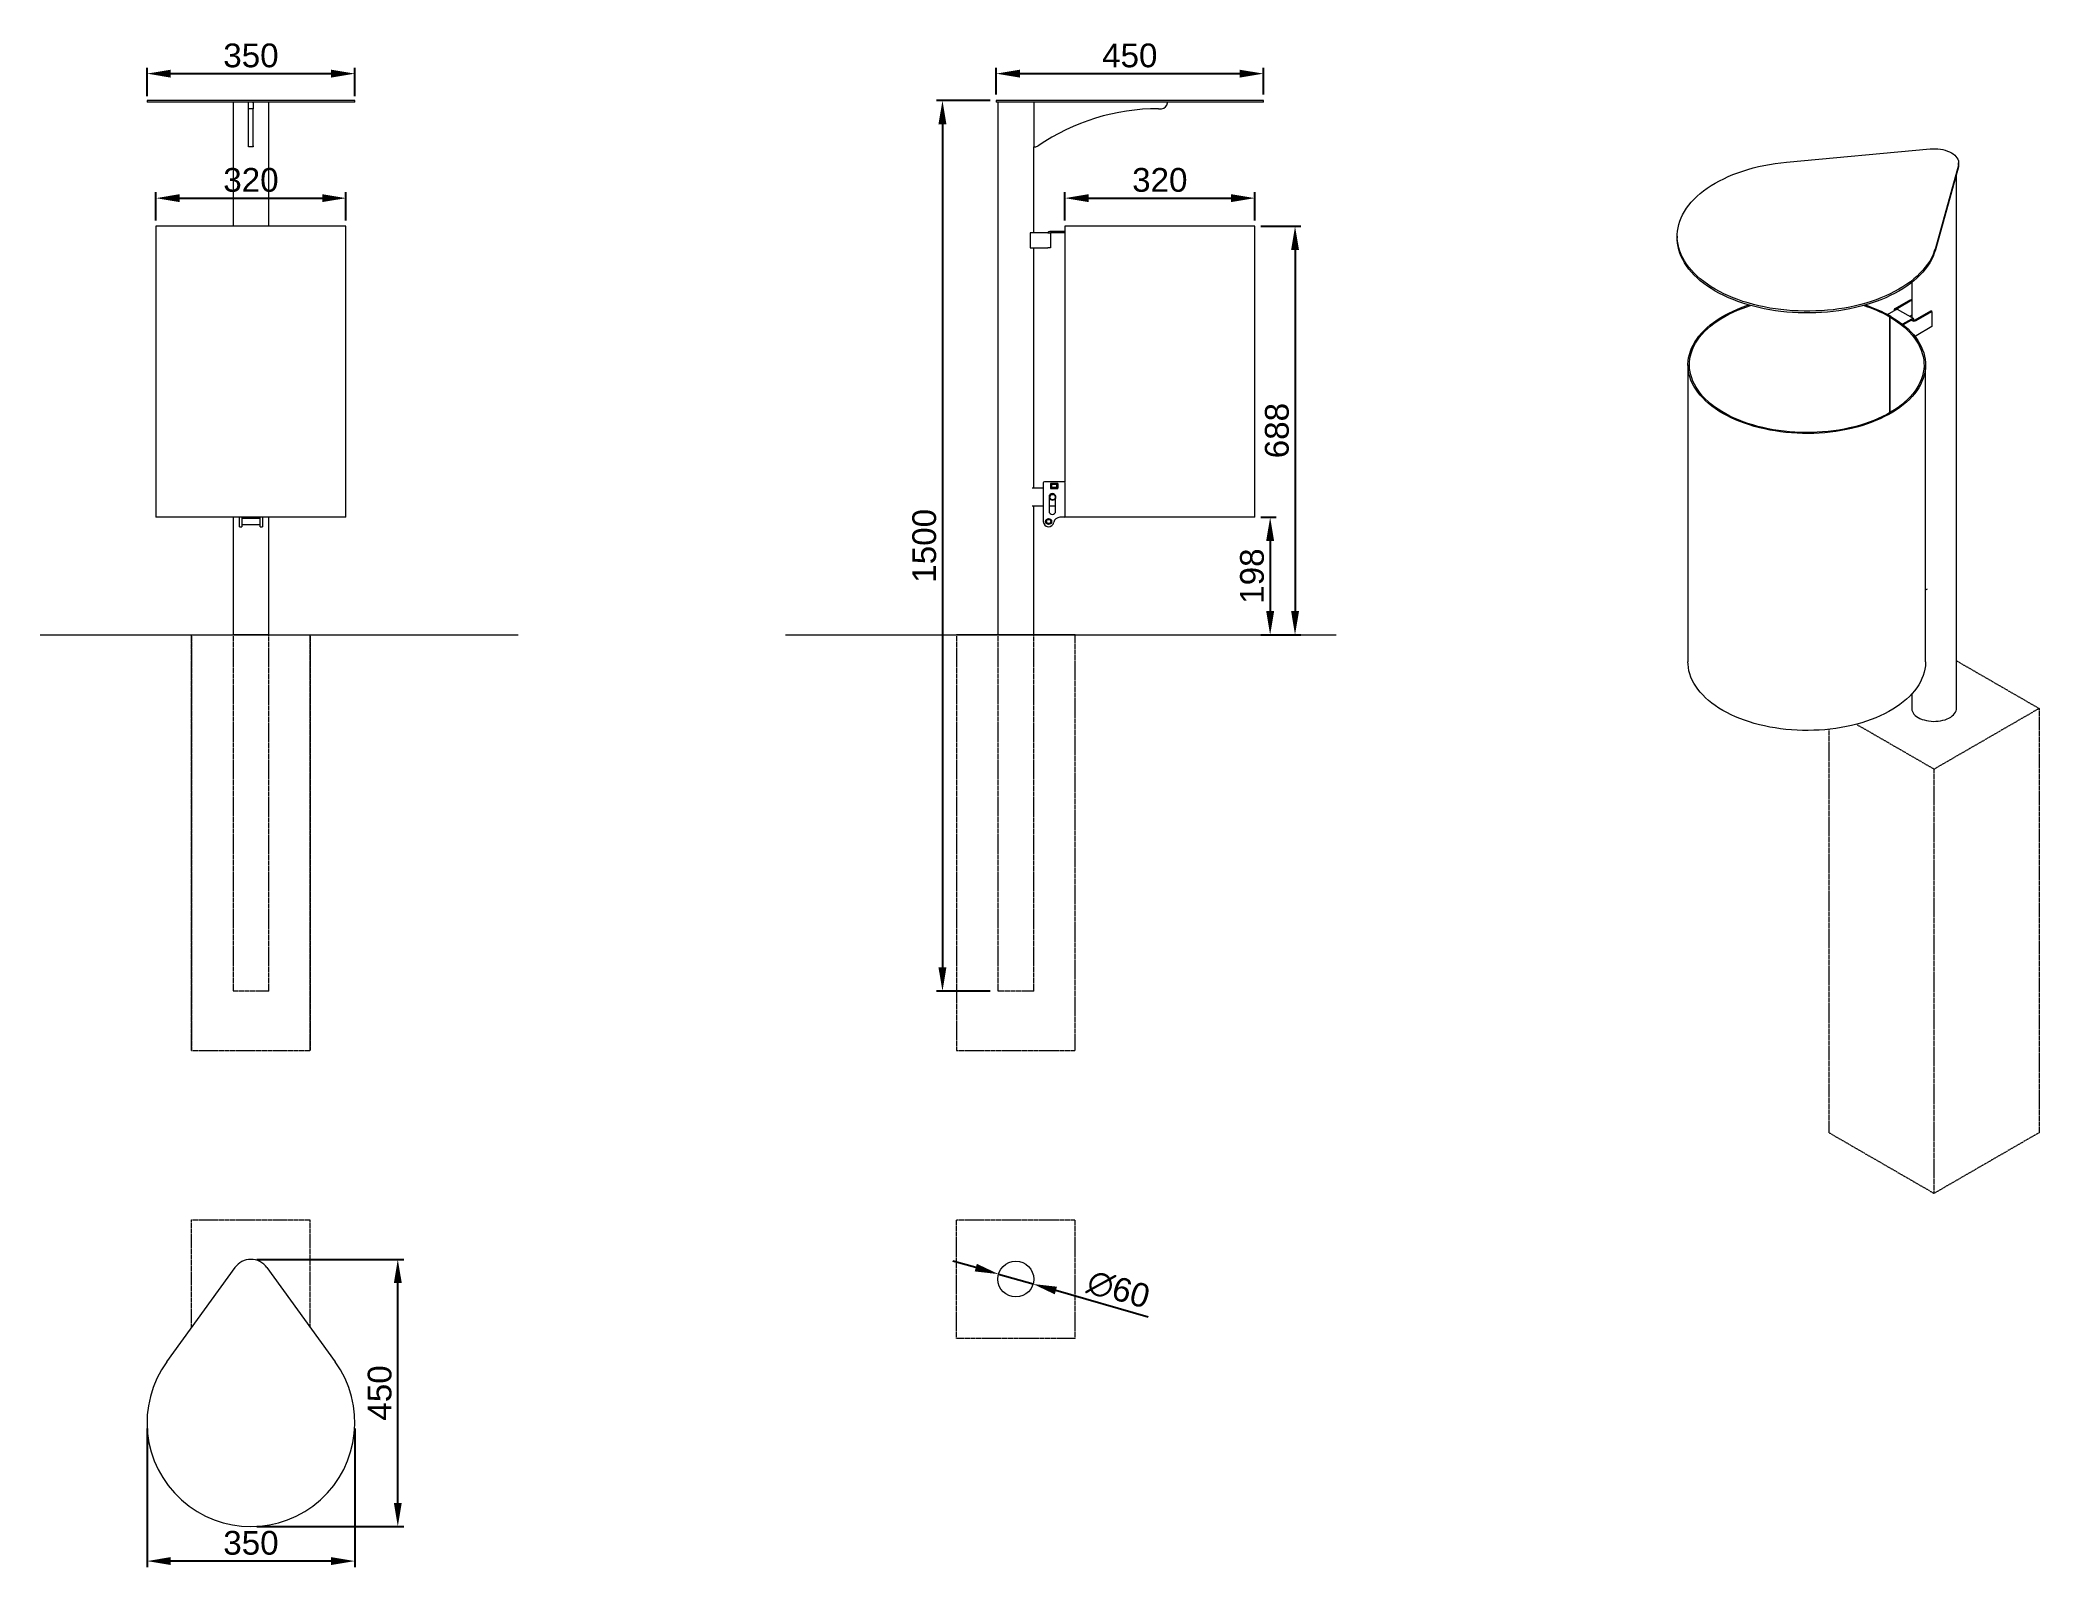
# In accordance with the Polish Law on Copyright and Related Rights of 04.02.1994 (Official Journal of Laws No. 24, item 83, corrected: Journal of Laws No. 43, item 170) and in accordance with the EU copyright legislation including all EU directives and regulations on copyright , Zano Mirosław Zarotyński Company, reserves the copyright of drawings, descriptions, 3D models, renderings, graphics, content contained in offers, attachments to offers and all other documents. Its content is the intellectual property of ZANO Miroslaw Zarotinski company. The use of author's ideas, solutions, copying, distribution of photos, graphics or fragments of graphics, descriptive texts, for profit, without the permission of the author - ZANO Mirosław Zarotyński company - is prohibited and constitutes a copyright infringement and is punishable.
# Model space of a CAD drawing. Header units: millimetres. Extents: x 7087 to 10453, y 1720 to 4291.
import ezdxf

# ---------------------------------------------------------------- set-up
doc = ezdxf.new("R2010")
doc.units = ezdxf.units.MM
doc.linetypes.add('HIDDEN', pattern=[1.905, 1.27, -0.635])
for name, color, linetype, lineweight in [('ZANO_R', 7, 'Continuous', 0), ('ZANO_R_przerywana', 7, 'HIDDEN', 0), ('ZANO_W', 1, 'Continuous', 0)]:
    doc.layers.add(name, color=color, linetype=linetype, lineweight=lineweight)
doc.styles.get("Standard").update_dxf_attribs({"font": 'ARIALUNI.TTF'})
doc.dimstyles.new('pl i ang', dxfattribs={"dimtxt": 50, "dimasz": 50, "dimexe": 1.25, "dimexo": 0.625, "dimgap": 10, "dimtad": 1, "dimtoh": 1, "dimtxsty": 'Standard', "dimcen": 2.5, "dimclrd": 1, "dimclre": 1, "dimclrt": 1, "dimadec": 0, "dimazin": 0, "dimtfac": 1, "dimtmove": 0, "dimatfit": 3, "dimfxl": 1, "dimarcsym": 1})

# ---------------------------------------------------------------- blocks, each defined once
blk = doc.blocks.new('*D396')
at = {"layer": 'ZANO_W', "color": 1, "lineweight": -2}
for p, q in [((7267.4, 1953), (7267.4, 1719.9)), ((7617.4, 1953), (7617.4, 1719.9)), ((7577.4, 1729.9), (7307.4, 1729.9))]:
    blk.add_line(p, q, dxfattribs=at)
at = {"layer": 'ZANO_W', "color": 1}
for points in [[(7307.4, 1736.6), (7307.4, 1723.3), (7267.4, 1729.9)], [(7577.4, 1723.3), (7577.4, 1736.6), (7617.4, 1729.9)]]:
    blk.add_solid(points, dxfattribs=at)
at = {"layer": 'ZANO_W', "color": 1, "insert": (7442.4, 1760.4), "char_height": 40, "attachment_point": 5}
blk.add_mtext('350', dxfattribs=at)
blk = doc.blocks.new('*D397')
at = {"layer": 'ZANO_W', "color": 1, "lineweight": -2}
for p, q in [((7452.4, 2238), (7699.7, 2238)), ((7689.7, 1828), (7689.7, 2198)), ((7452.4, 1788), (7699.7, 1788))]:
    blk.add_line(p, q, dxfattribs=at)
at = {"layer": 'ZANO_W', "color": 1}
for points in [[(7696.4, 2198), (7683.1, 2198), (7689.7, 2238)], [(7683.1, 1828), (7696.4, 1828), (7689.7, 1788)]]:
    blk.add_solid(points, dxfattribs=at)
at = {"layer": 'ZANO_W', "color": 1, "insert": (7659.3, 2013), "char_height": 40, "attachment_point": 5, "rotation": 90}
blk.add_mtext('450', dxfattribs=at)
blk = doc.blocks.new('*D398')
at = {"layer": 'ZANO_W', "color": 1, "lineweight": -2}
for p, q in [((8663, 2224.1), (8624.5, 2235.2)), ((8701.4, 2213.1), (8759.4, 2196.5)), ((8953.4, 2140.9), (8797.9, 2185.5))]:
    blk.add_line(p, q, dxfattribs=at)
at = {"layer": 'ZANO_W', "color": 1}
for points in [[(8661.2, 2217.7), (8664.8, 2230.5), (8701.4, 2213.1)], [(8799.7, 2191.9), (8796, 2179.1), (8759.4, 2196.5)]]:
    blk.add_solid(points, dxfattribs=at)
at = {"layer": 'ZANO_W', "color": 1, "insert": (8903.3, 2187.3), "char_height": 40, "attachment_point": 5, "rotation": 344.0136}
blk.add_mtext('∅60', dxfattribs=at)
blk = doc.blocks.new('*D399')
at = {"layer": 'ZANO_W', "color": 1, "lineweight": -2}
for p, q in [((7267.4, 4196.5), (7267.4, 4244.6)), ((7617.4, 4196.5), (7617.4, 4244.6)), ((7307.4, 4234.6), (7577.4, 4234.6))]:
    blk.add_line(p, q, dxfattribs=at)
at = {"layer": 'ZANO_W', "color": 1}
for points in [[(7307.4, 4241.2), (7307.4, 4227.9), (7267.4, 4234.6)], [(7577.4, 4227.9), (7577.4, 4241.2), (7617.4, 4234.6)]]:
    blk.add_solid(points, dxfattribs=at)
at = {"layer": 'ZANO_W', "color": 1, "insert": (7442.4, 4265), "char_height": 40, "attachment_point": 5}
blk.add_mtext('350', dxfattribs=at)
blk = doc.blocks.new('*D400')
at = {"layer": 'ZANO_W', "color": 1, "lineweight": -2}
for p, q in [((7282.4, 3987.5), (7282.4, 4034.9)), ((7322.4, 4024.9), (7562.4, 4024.9)), ((7602.4, 3987.5), (7602.4, 4034.9))]:
    blk.add_line(p, q, dxfattribs=at)
at = {"layer": 'ZANO_W', "color": 1}
for points in [[(7322.4, 4031.6), (7322.4, 4018.3), (7282.4, 4024.9)], [(7562.4, 4018.3), (7562.4, 4031.6), (7602.4, 4024.9)]]:
    blk.add_solid(points, dxfattribs=at)
at = {"layer": 'ZANO_W', "color": 1, "insert": (7442.4, 4055.4), "char_height": 40, "attachment_point": 5}
blk.add_mtext('320', dxfattribs=at)
blk = doc.blocks.new('*D401')
at = {"layer": 'ZANO_W', "color": 1, "lineweight": -2}
for p, q in [((8697.3, 4199.5), (8697.3, 4244.6)), ((9147.3, 4199.5), (9147.3, 4244.6)), ((8737.3, 4234.6), (9107.3, 4234.6))]:
    blk.add_line(p, q, dxfattribs=at)
at = {"layer": 'ZANO_W', "color": 1}
for points in [[(8737.3, 4241.2), (8737.3, 4227.9), (8697.3, 4234.6)], [(9107.3, 4227.9), (9107.3, 4241.2), (9147.3, 4234.6)]]:
    blk.add_solid(points, dxfattribs=at)
at = {"layer": 'ZANO_W', "color": 1, "insert": (8922.3, 4265), "char_height": 40, "attachment_point": 5}
blk.add_mtext('450', dxfattribs=at)
blk = doc.blocks.new('*D402')
at = {"layer": 'ZANO_W', "color": 1, "lineweight": -2}
for p, q in [((8812.9, 3987.5), (8812.9, 4034.9)), ((8852.9, 4024.9), (9092.9, 4024.9)), ((9132.9, 3987.5), (9132.9, 4034.9))]:
    blk.add_line(p, q, dxfattribs=at)
at = {"layer": 'ZANO_W', "color": 1}
for points in [[(8852.9, 4031.6), (8852.9, 4018.3), (8812.9, 4024.9)], [(9092.9, 4018.3), (9092.9, 4031.6), (9132.9, 4024.9)]]:
    blk.add_solid(points, dxfattribs=at)
at = {"layer": 'ZANO_W', "color": 1, "insert": (8972.9, 4055.4), "char_height": 40, "attachment_point": 5}
blk.add_mtext('320', dxfattribs=at)
blk = doc.blocks.new('*D403')
at = {"layer": 'ZANO_R', "color": 1, "lineweight": -2}
for p, q in [((9142.9, 3487.5), (9168.7, 3487.5)), ((9158.7, 3447.5), (9158.7, 3329.5)), ((9142.9, 3289.5), (9168.7, 3289.5))]:
    blk.add_line(p, q, dxfattribs=at)
at = {"layer": 'ZANO_R', "color": 1}
for points in [[(9165.4, 3447.5), (9152, 3447.5), (9158.7, 3487.5)], [(9152, 3329.5), (9165.4, 3329.5), (9158.7, 3289.5)]]:
    blk.add_solid(points, dxfattribs=at)
at = {"layer": 'ZANO_R', "color": 1, "insert": (9128.3, 3388.5), "char_height": 40, "attachment_point": 5, "rotation": 90}
blk.add_mtext('198', dxfattribs=at)
blk = doc.blocks.new('*D404')
at = {"layer": 'ZANO_W', "color": 1, "lineweight": -2}
for p, q in [((9142.9, 3977.5), (9210.6, 3977.5)), ((9200.6, 3937.5), (9200.6, 3329.5)), ((9142.9, 3289.5), (9210.6, 3289.5))]:
    blk.add_line(p, q, dxfattribs=at)
at = {"layer": 'ZANO_W', "color": 1}
for points in [[(9207.3, 3937.5), (9194, 3937.5), (9200.6, 3977.5)], [(9194, 3329.5), (9207.3, 3329.5), (9200.6, 3289.5)]]:
    blk.add_solid(points, dxfattribs=at)
at = {"layer": 'ZANO_W', "color": 1, "insert": (9170.2, 3633.5), "char_height": 40, "attachment_point": 5, "rotation": 90}
blk.add_mtext('688', dxfattribs=at)
blk = doc.blocks.new('*D405')
at = {"layer": 'ZANO_W', "color": 1, "lineweight": -2}
for p, q in [((8687.3, 4189.5), (8596.9, 4189.5)), ((8606.9, 4149.5), (8606.9, 2729.5)), ((8687.3, 2689.5), (8596.9, 2689.5))]:
    blk.add_line(p, q, dxfattribs=at)
at = {"layer": 'ZANO_W', "color": 1}
for points in [[(8613.5, 4149.5), (8600.2, 4149.5), (8606.9, 4189.5)], [(8600.2, 2729.5), (8613.5, 2729.5), (8606.9, 2689.5)]]:
    blk.add_solid(points, dxfattribs=at)
at = {"layer": 'ZANO_W', "color": 1, "insert": (8576.4, 3439.5), "char_height": 40, "attachment_point": 5, "rotation": 90}
blk.add_mtext('1500', dxfattribs=at)

msp = doc.modelspace()

# ---------------------------------------------------------------- linework, layer by layer
at = {"layer": 'ZANO_R'}
for p, q in [((7267.4, 4189.5), (7267.4, 4186.5)), ((7617.4, 4189.5), (7267.4, 4189.5)), ((7617.4, 4186.5), (7267.4, 4186.5)), ((7412.3, 4186.5), (7412.3, 3977.5)), ((7438.4, 4185.5), (7438.4, 4186.5)), ((7438.4, 4175.5), (7438.4, 4185.5)), ((7446.4, 4175.5), (7438.4, 4175.5)), ((7438.4, 4113.1), (7438.4, 4175.5)), ((7446.4, 4185.5), (7446.4, 4186.5)), ((7446.4, 4185.5), (7446.4, 4175.5)), ((7446.4, 4113.1), (7446.4, 4175.5)), ((7472.6, 3977.5), (7472.6, 4186.5)), ((7617.4, 4186.5), (7617.4, 4189.5)), ((8697.3, 4189.5), (8697.3, 4186.5)), ((8711, 4189.5), (8697.3, 4189.5)), ((8711, 4186.5), (8697.3, 4186.5)), ((8700.3, 4186.5), (8700.3, 3289.5)), ((8869.6, 4189.5), (8711, 4189.5)), ((8869.6, 4186.5), (8711, 4186.5)), ((8760.6, 4186.5), (8760.6, 4111.4)), ((9147.3, 4189.5), (8869.6, 4189.5)), ((9147.3, 4186.5), (8869.6, 4186.5)), ((8970.6, 4175.5), (8975.6, 4175.5)), ((8985.6, 4185.5), (8985.6, 4186.5)), ((9147.3, 4186.5), (9147.3, 4189.5)), ((7438.4, 4111.4), (7438.4, 4113.1)), ((7446.4, 4111.4), (7438.4, 4111.4)), ((7446.4, 4113.1), (7446.4, 4111.4)), ((8760.6, 3966.5), (8760.6, 4111.4)), ((8760.6, 4111.4), (8762.5, 4111.4)), ((10028.3, 4085.6), (10270.1, 4107.9)), ((10317.6, 4080.5), (10278.9, 3940.9)), ((10317.6, 4077.4), (10278.9, 3937.9)), ((10318.1, 4081.2), (10318.1, 4084.3)), ((10314.3, 3165.7), (10314.3, 4065.8)), ((7282.4, 3977.5), (7282.4, 3487.5)), ((7602.4, 3977.5), (7282.4, 3977.5)), ((7602.4, 3487.5), (7602.4, 3977.5)), ((8812.9, 3977.5), (8812.9, 3968.5)), ((9132.9, 3977.5), (8812.9, 3977.5)), ((9132.9, 3487.5), (9132.9, 3977.5)), ((8754.6, 3966.5), (8754.6, 3941.5)), ((8784.6, 3966.5), (8754.6, 3966.5)), ((8754.6, 3941.5), (8784.6, 3941.5)), ((8760.6, 3536.5), (8760.6, 3941.5)), ((8784.6, 3966.5), (8788.6, 3966.5)), ((8788.6, 3941.5), (8784.6, 3941.5)), ((8813.6, 3968.5), (8787.6, 3968.5)), ((8813.6, 3966.5), (8788.6, 3966.5)), ((8788.6, 3966.5), (8788.6, 3941.5)), ((8812.9, 3966.5), (8812.9, 3547)), ((8813.6, 3966.5), (8813.6, 3968.5)), ((9844.1, 3960.9), (9844.1, 3957.8)), ((10239, 3882.9), (10239, 3853.7)), ((10211.1, 3839.2), (10237.6, 3854.5)), ((10212.8, 3838.2), (10239.4, 3853.5)), ((10237.6, 3854.5), (10239.4, 3853.5)), ((10239.4, 3853.5), (10239.4, 3828)), ((10198.3, 3828.8), (10212.8, 3837.2)), ((10201.9, 3824.8), (10203.7, 3825.8)), ((10201.9, 3824.8), (10201.9, 3663.5)), ((10203.8, 3825.8), (10202, 3824.8)), ((10202, 3824.8), (10202, 3663.6)), ((10203.7, 3825.8), (10203.7, 3825.7)), ((10209.6, 3837.2), (10209.6, 3835.3)), ((10241.9, 3822.1), (10215.3, 3837.4)), ((10238.5, 3821.4), (10223.4, 3812.6)), ((10238.5, 3819.3), (10224.9, 3811.5)), ((10239.4, 3828), (10235.5, 3825.8)), ((10238.7, 3821.3), (10238.5, 3821.4)), ((10238.5, 3821.4), (10238.5, 3819.3)), ((10238.7, 3819.2), (10238.5, 3819.3)), ((10238.5, 3819.3), (10239.4, 3818.8)), ((10239.5, 3821.8), (10238.7, 3821.3)), ((10238.7, 3821.3), (10238.7, 3819.2)), ((10239.5, 3819.7), (10238.7, 3819.2)), ((10239, 3827.8), (10239, 3823.8)), ((10239.4, 3821.9), (10239.5, 3821.8)), ((10239.5, 3821.8), (10239.5, 3819.7)), ((10240.2, 3820.3), (10241.1, 3819.8)), ((10242.9, 3819.8), (10242.9, 3819.4)), ((10244.7, 3819.8), (10271.2, 3835.1)), ((10246.4, 3818.8), (10272.9, 3834.1)), ((10272.9, 3808.6), (10246.4, 3793.3)), ((10272.9, 3834.1), (10271.2, 3835.1)), ((10272.9, 3834.1), (10272.9, 3808.6)), ((9862.3, 3744.2), (9862.3, 3244)), ((10262.3, 3244), (10262.3, 3744.2)), ((8776.7, 3536.5), (8758.1, 3536.5)), ((8776.7, 3545.5), (8776.7, 3480.5)), ((8811.7, 3547.5), (8778.7, 3547.5)), ((8788.9, 3544.7), (8788.9, 3536.2)), ((8801.4, 3544.7), (8788.9, 3544.7)), ((8788.9, 3544.5), (8789.2, 3544.5)), ((8788.9, 3536.5), (8789.2, 3536.5)), ((8788.9, 3536.2), (8801.4, 3536.2)), ((8790.7, 3543), (8789.2, 3544.5)), ((8789.2, 3536.5), (8789.2, 3544.5)), ((8789.2, 3544.5), (8801.2, 3544.5)), ((8789.2, 3536.5), (8790.7, 3538)), ((8801.2, 3536.5), (8789.2, 3536.5)), ((8790.7, 3543), (8790.7, 3538)), ((8799.7, 3543), (8790.7, 3543)), ((8790.7, 3538), (8799.7, 3538)), ((8801.2, 3544.5), (8799.7, 3543)), ((8799.7, 3538), (8799.7, 3543)), ((8799.7, 3538), (8801.2, 3536.5)), ((8801.2, 3544.5), (8801.2, 3536.5)), ((8801.2, 3544.5), (8801.4, 3544.5)), ((8801.2, 3536.5), (8801.4, 3536.5)), ((8801.4, 3536.2), (8801.4, 3544.7)), ((8813.7, 3489.5), (8813.7, 3545.5)), ((8776.7, 3506.5), (8758.1, 3506.5)), ((8760.6, 3289.5), (8760.6, 3506.5)), ((8786.4, 3522), (8786.4, 3498)), ((8797.4, 3506.5), (8786.4, 3506.5)), ((8797.4, 3498), (8797.4, 3522)), ((7602.4, 3487.5), (7282.4, 3487.5)), ((7412.3, 3487.5), (7412.3, 3289.5)), ((7422.9, 3479), (7422.9, 3487.5)), ((7422.9, 3471.5), (7422.9, 3479)), ((7422.9, 3471.5), (7426.9, 3471.5)), ((7426.9, 3487.5), (7426.9, 3479)), ((7457.9, 3485.5), (7426.9, 3485.5)), ((7426.9, 3479), (7426.9, 3471.5)), ((7426.9, 3475.5), (7457.9, 3475.5)), ((7457.9, 3479), (7457.9, 3487.5)), ((7457.9, 3471.5), (7457.9, 3479)), ((7457.9, 3471.5), (7461.9, 3471.5)), ((7461.9, 3487.5), (7461.9, 3479)), ((7461.9, 3479), (7461.9, 3471.5)), ((7472.6, 3289.5), (7472.6, 3487.5)), ((8811.7, 3487.5), (8804.4, 3487.5)), ((8812.9, 3487.9), (8812.9, 3487.5)), ((9132.9, 3487.5), (8812.9, 3487.5)), ((10262.3, 3365.4), (10265.6, 3367.3)), ((7087.2, 3289.5), (7892.5, 3289.5)), ((7342.4, 3289.5), (7542.4, 3289.5)), ((7342.4, 3289.5), (7542.4, 3289.5)), ((7472.6, 3289.5), (7412.3, 3289.5)), ((8342.5, 3289.5), (9269.9, 3289.5)), ((8830.4, 3289.5), (8630.4, 3289.5)), ((8830.4, 3289.5), (8630.4, 3289.5)), ((8700.3, 3289.5), (8760.6, 3289.5)), ((10239, 3189.9), (10239, 3165.7)), ((7300.7, 2065.6), (7415.6, 2224.3)), ((7469.3, 2224.3), (7584.2, 2065.6))]:
    msp.add_line(p, q, dxfattribs=at)
at = {"layer": 'ZANO_R', "flags": 128}
for points in [[(10270.1, 4107.9), (10274.4, 4108.2), (10278.8, 4108.2), (10283.1, 4107.9), (10287.3, 4107.4), (10291.5, 4106.6), (10295.4, 4105.6), (10299.2, 4104.3), (10302.7, 4102.9), (10306, 4101.2), (10308.9, 4099.3), (10311.4, 4097.3), (10313.6, 4095.1), (10315.3, 4092.8), (10316.7, 4090.4), (10317.6, 4088), (10318, 4085.5), (10318, 4083), (10317.6, 4080.5)], [(10278.9, 3940.9), (10277.1, 3935.4), (10274.9, 3929.8), (10272.3, 3924.4), (10269.3, 3919), (10265.8, 3913.7), (10261.9, 3908.5), (10257.7, 3903.4), (10253, 3898.4), (10248, 3893.5), (10242.5, 3888.8), (10236.8, 3884.2), (10230.6, 3879.8), (10224.2, 3875.6), (10217.4, 3871.5), (10210.3, 3867.6), (10202.9, 3863.8), (10195.2, 3860.3), (10187.3, 3857), (10179.1, 3853.9), (10170.7, 3851), (10162, 3848.3), (10153.2, 3845.9), (10144.2, 3843.6), (10135, 3841.6), (10125.6, 3839.9), (10116.2, 3838.4), (10106.6, 3837.1), (10097, 3836.1), (10087.2, 3835.4), (10077.5, 3834.9), (10067.7, 3834.6), (10057.9, 3834.6), (10048.1, 3834.9), (10038.3, 3835.4), (10028.6, 3836.2), (10018.9, 3837.2), (10009.4, 3838.4), (9999.9, 3839.9), (9990.6, 3841.7), (9981.4, 3843.7), (9972.4, 3845.9), (9963.5, 3848.4), (9954.9, 3851.1), (9946.5, 3854), (9938.3, 3857.1), (9930.4, 3860.4), (9922.7, 3863.9), (9915.3, 3867.7), (9908.2, 3871.6), (9901.4, 3875.7), (9895, 3879.9), (9888.9, 3884.4), (9883.1, 3888.9), (9877.7, 3893.7), (9872.6, 3898.5), (9868, 3903.5), (9863.7, 3908.6), (9859.9, 3913.8), (9856.4, 3919.1), (9853.4, 3924.5), (9850.8, 3930), (9848.6, 3935.5), (9846.8, 3941.1), (9845.5, 3946.7), (9844.6, 3952.3), (9844.2, 3958), (9844.2, 3963.6), (9844.6, 3969.3), (9845.5, 3974.9), (9846.8, 3980.5), (9848.5, 3986.1), (9850.7, 3991.6), (9853.3, 3997.1), (9856.4, 4002.5), (9859.8, 4007.8), (9863.6, 4013), (9867.9, 4018.1), (9872.5, 4023.1), (9877.6, 4028), (9882.9, 4032.7), (9888.7, 4037.3), (9894.8, 4041.7), (9901.3, 4046), (9908, 4050.1), (9915.1, 4054), (9922.5, 4057.7), (9930.2, 4061.3), (9938.1, 4064.6), (9946.3, 4067.7), (9954.7, 4070.6), (9963.3, 4073.3), (9972.1, 4075.8), (9981.2, 4078), (9990.3, 4080), (9999.7, 4081.8), (10009.1, 4083.3), (10018.7, 4084.5), (10028.3, 4085.6)], [(10318.1, 4081.2), (10318, 4079.9), (10317.6, 4077.4)], [(10278.9, 3937.9), (10277.1, 3932.3), (10274.9, 3926.8), (10272.3, 3921.3), (10269.3, 3915.9), (10265.8, 3910.6), (10261.9, 3905.4), (10257.7, 3900.3), (10253, 3895.3), (10248, 3890.5), (10242.5, 3885.8), (10236.8, 3881.2), (10230.6, 3876.8), (10224.2, 3872.5), (10217.4, 3868.4), (10210.3, 3864.5), (10202.9, 3860.8), (10195.2, 3857.3), (10187.3, 3853.9), (10179.1, 3850.8), (10170.7, 3847.9), (10162, 3845.2), (10153.2, 3842.8), (10144.2, 3840.6), (10135, 3838.6), (10125.6, 3836.8), (10116.2, 3835.3), (10106.6, 3834.1), (10097, 3833.1), (10087.2, 3832.3), (10077.5, 3831.8), (10067.7, 3831.6), (10057.9, 3831.6), (10048.1, 3831.8), (10038.3, 3832.3), (10028.6, 3833.1), (10018.9, 3834.1), (10009.4, 3835.4), (9999.9, 3836.9), (9990.6, 3838.6), (9981.4, 3840.6), (9972.4, 3842.8), (9963.5, 3845.3), (9954.9, 3848), (9946.5, 3850.9), (9938.3, 3854), (9930.4, 3857.3), (9922.7, 3860.9), (9915.3, 3864.6), (9908.2, 3868.5), (9901.4, 3872.6), (9895, 3876.9), (9888.9, 3881.3), (9883.1, 3885.9), (9877.7, 3890.6), (9872.6, 3895.5), (9868, 3900.5), (9863.7, 3905.6), (9859.9, 3910.8), (9856.4, 3916.1), (9853.4, 3921.4), (9850.8, 3926.9), (9848.6, 3932.4), (9846.8, 3938), (9845.5, 3943.6), (9844.6, 3949.3), (9844.2, 3954.9), (9844.1, 3957.8)], [(10203.8, 3825.8), (10210.3, 3821.9), (10216.4, 3817.8), (10222.2, 3813.5), (10227.7, 3809.1), (10232.8, 3804.6), (10237.5, 3799.9), (10241.8, 3795.1), (10245.8, 3790.2), (10249.3, 3785.2), (10252.4, 3780.1), (10255.1, 3774.9), (10257.4, 3769.6), (10259.3, 3764.3), (10260.7, 3759), (10261.7, 3753.6), (10262.2, 3748.2), (10262.3, 3742.8), (10262, 3737.4), (10261.2, 3732), (10260, 3726.6), (10258.4, 3721.3), (10256.3, 3716), (10253.8, 3710.8), (10250.9, 3705.6), (10247.5, 3700.6), (10243.8, 3695.6), (10239.7, 3690.8), (10235.1, 3686), (10230.2, 3681.4), (10224.9, 3676.9), (10219.3, 3672.6), (10213.3, 3668.5), (10207, 3664.5), (10200.4, 3660.6), (10193.4, 3657), (10186.2, 3653.5), (10178.7, 3650.3), (10171, 3647.2), (10163, 3644.4), (10154.8, 3641.8), (10146.4, 3639.4), (10137.8, 3637.2), (10129, 3635.3), (10120.1, 3633.6), (10111, 3632.2), (10101.9, 3631), (10092.7, 3630), (10083.4, 3629.4), (10074, 3628.9), (10064.7, 3628.7), (10055.3, 3628.8), (10045.9, 3629.1), (10036.6, 3629.7), (10027.3, 3630.5), (10018.1, 3631.6), (10009, 3632.9), (10000.1, 3634.4), (9991.2, 3636.3), (9982.5, 3638.3), (9974, 3640.6), (9965.7, 3643.1), (9957.6, 3645.8), (9949.8, 3648.7), (9942.1, 3651.9), (9934.8, 3655.2), (9927.7, 3658.8), (9920.9, 3662.5), (9914.4, 3666.4), (9908.3, 3670.5), (9902.5, 3674.8), (9897, 3679.2), (9891.9, 3683.7), (9887.2, 3688.4), (9882.9, 3693.2), (9878.9, 3698.1), (9875.4, 3703.1), (9872.3, 3708.2), (9869.6, 3713.4), (9867.3, 3718.7), (9865.4, 3724), (9864, 3729.3), (9863, 3734.7), (9862.5, 3740.1), (9862.3, 3745.5), (9862.7, 3750.9), (9863.4, 3756.3), (9864.6, 3761.7), (9866.3, 3767), (9868.4, 3772.3), (9870.8, 3777.5), (9873.8, 3782.7), (9877.1, 3787.7), (9880.8, 3792.7), (9885, 3797.5), (9889.5, 3802.3), (9894.4, 3806.9), (9899.7, 3811.4), (9905.3, 3815.7), (9911.3, 3819.9), (9917.6, 3823.9), (9924.2, 3827.7), (9931.2, 3831.3), (9938.4, 3834.8), (9945.9, 3838), (9953.6, 3841.1), (9961.6, 3843.9), (9964.7, 3844.9)], [(10202, 3824.8), (10208.5, 3820.9), (10214.6, 3816.8), (10220.3, 3812.6), (10225.8, 3808.2), (10230.8, 3803.7), (10235.5, 3799), (10239.8, 3794.2), (10243.7, 3789.3), (10247.2, 3784.3), (10250.3, 3779.2), (10252.9, 3774.1), (10255.1, 3768.9), (10256.9, 3763.6), (10258.3, 3758.2), (10259.3, 3752.9), (10259.7, 3747.5), (10259.8, 3742.1), (10259.4, 3736.7), (10258.6, 3731.4), (10257.3, 3726), (10255.6, 3720.7), (10253.5, 3715.5), (10250.9, 3710.3), (10247.9, 3705.2), (10244.6, 3700.2), (10240.8, 3695.3), (10236.6, 3690.5), (10232, 3685.8), (10227, 3681.2), (10221.7, 3676.8), (10216, 3672.5), (10210, 3668.4), (10203.6, 3664.5), (10196.9, 3660.7), (10190, 3657.2), (10182.7, 3653.8), (10175.2, 3650.6), (10167.4, 3647.6), (10159.4, 3644.9), (10151.1, 3642.3), (10142.7, 3640), (10134.1, 3637.9), (10125.3, 3636.1), (10116.4, 3634.5), (10107.4, 3633.2), (10098.3, 3632.1), (10089.1, 3631.2), (10079.8, 3630.6), (10070.5, 3630.3), (10061.1, 3630.2), (10051.8, 3630.3), (10042.5, 3630.7), (10033.3, 3631.4), (10024.1, 3632.3), (10015, 3633.5), (10006, 3634.9), (9997.1, 3636.6), (9988.4, 3638.5), (9979.8, 3640.6), (9971.4, 3643), (9963.2, 3645.5), (9955.3, 3648.4), (9947.6, 3651.4), (9940.1, 3654.6), (9932.9, 3658), (9926, 3661.7), (9919.4, 3665.5), (9913.1, 3669.5), (9907.2, 3673.6), (9901.6, 3677.9), (9896.4, 3682.4), (9891.5, 3687), (9887, 3691.7), (9882.9, 3696.5), (9879.2, 3701.5), (9875.9, 3706.5), (9873, 3711.6), (9870.6, 3716.8), (9868.6, 3722.1), (9867, 3727.4), (9865.8, 3732.7), (9865.1, 3738.1), (9864.8, 3743.5), (9865, 3748.9), (9865.6, 3754.2), (9866.6, 3759.6), (9868.1, 3764.9), (9870, 3770.2), (9872.4, 3775.4), (9875.1, 3780.5), (9878.3, 3785.6), (9881.9, 3790.6), (9885.9, 3795.4), (9890.3, 3800.2), (9895.1, 3804.8), (9900.2, 3809.3), (9905.7, 3813.7), (9911.6, 3817.8), (9917.8, 3821.9), (9924.3, 3825.7), (9931.1, 3829.4), (9938.3, 3832.9), (9945.6, 3836.2), (9953.3, 3839.2), (9961.2, 3842.1), (9967.5, 3844.2)], [(10211.1, 3839.2), (10210.5, 3838.8), (10210, 3838.3), (10209.7, 3837.7), (10209.6, 3837.2), (10209.7, 3836.6), (10210, 3836.1), (10210.3, 3835.7)], [(10262.3, 3244), (10262.3, 3242.7), (10262, 3237.2), (10261.2, 3231.9), (10260, 3226.5), (10258.4, 3221.2), (10256.3, 3215.9), (10253.8, 3210.7), (10250.9, 3205.5), (10247.5, 3200.5), (10243.8, 3195.5), (10239.7, 3190.6), (10235.1, 3185.9), (10230.2, 3181.3), (10224.9, 3176.8), (10219.3, 3172.5), (10213.3, 3168.3), (10207, 3164.3), (10200.4, 3160.5), (10193.4, 3156.8), (10186.2, 3153.4), (10178.7, 3150.1), (10171, 3147.1), (10163, 3144.3), (10154.8, 3141.7), (10146.4, 3139.3), (10137.8, 3137.1), (10129, 3135.2), (10120.1, 3133.5), (10111, 3132.1), (10101.9, 3130.9), (10092.7, 3129.9), (10083.4, 3129.2), (10074, 3128.8), (10064.7, 3128.6), (10055.3, 3128.7), (10045.9, 3129), (10036.6, 3129.5), (10027.3, 3130.4), (10018.1, 3131.4), (10009, 3132.8), (10000.1, 3134.3), (9991.2, 3136.1), (9982.5, 3138.2), (9974, 3140.4), (9965.7, 3142.9), (9957.6, 3145.7), (9949.8, 3148.6), (9942.1, 3151.8), (9934.8, 3155.1), (9927.7, 3158.7), (9920.9, 3162.4), (9914.4, 3166.3), (9908.3, 3170.4), (9902.5, 3174.6), (9897, 3179), (9891.9, 3183.6), (9887.2, 3188.3), (9882.9, 3193.1), (9878.9, 3198), (9875.4, 3203), (9872.3, 3208.1), (9869.6, 3213.3), (9867.3, 3218.5), (9865.4, 3223.8), (9864, 3229.2), (9863, 3234.6), (9862.5, 3240), (9862.3, 3244)], [(10239, 3165.7), (10239, 3165.1), (10239.3, 3162.7), (10240.1, 3160.4), (10241.3, 3158.2), (10242.9, 3156), (10244.9, 3154), (10247.3, 3152), (10250, 3150.3), (10253, 3148.7), (10256.4, 3147.3), (10259.9, 3146.2), (10263.7, 3145.2), (10267.6, 3144.6), (10271.6, 3144.1), (10275.6, 3143.9), (10279.7, 3144), (10283.8, 3144.3), (10287.7, 3144.9), (10291.5, 3145.7), (10295.2, 3146.7), (10298.6, 3148), (10301.8, 3149.5), (10304.7, 3151.1), (10307.3, 3153), (10309.5, 3155), (10311.3, 3157.1), (10312.7, 3159.3), (10313.7, 3161.6), (10314.2, 3163.9), (10314.3, 3165.7)]]:
    msp.add_lwpolyline(points, dxfattribs=at)
at = {"layer": 'ZANO_R'}
for centre, radius in [((8792.4, 3521.5), 5), ((8792.4, 3521.5), 4.5), ((8785.7, 3480.5), 5.05), ((8785.7, 3480.5), 5), ((8785.7, 3480.5), 3.5), ((8730.4, 2204.8), 30.2), ((8730.4, 2204.8), 30.2)]:
    msp.add_circle(centre, radius, dxfattribs=at)
for centre, radius, start, end in [((8970.6, 3815.5), 360, 90, 124.2245), ((8975.6, 4185.5), 10, 270, 0), ((8762.5, 4121.4), 10, 270, 304.2245), ((8787.6, 3964.5), 4, 90, 150), ((10090.5, 3628.5), 225.7, 60.4127, 72.6763), ((10091.2, 3627.9), 227.7, 60.3997, 72.3079), ((10213.2, 3837.2), 1.1, 110.5821, 199.603), ((10214.3, 3835.1), 2.51, 65.6903, 125.6195), ((10240.7, 3820.2), 2.18, 350.784, 129.2045), ((10242.9, 3825.6), 7.69, 242.6098, 297.3902), ((10242.9, 3823.2), 3.84, 242.61, 297.39), ((10243.2, 3799.2), 6.68, 276.2168, 298.6911), ((8778.7, 3545.5), 2, 90, 180), ((8811.7, 3545.5), 2, 0, 90), ((8791.9, 3522), 5.5, 0, 180), ((8792.4, 3521.5), 5.1, 13.7655, 270), ((8792.4, 3521.5), 5.1, 270, 348.6351), ((8785.7, 3480.5), 9, 180, 350.9153), ((8791.9, 3498), 5.5, 180, 0), ((8804.4, 3477.5), 10, 90, 170.9153), ((8811.7, 3489.5), 2, 270, 0), ((7442.4, 2204.8), 33.2, 35.9105, 144.0895), ((7442.4, 1963), 175, 144.0895, 35.9105)]:
    msp.add_arc(centre, radius, start, end, dxfattribs=at)
at = {"layer": 'ZANO_R_przerywana'}
for p, q in [((7342.4, 2589.5), (7342.4, 3289.5)), ((7342.4, 3289.5), (7342.4, 2589.5)), ((7412.3, 3289.5), (7412.3, 2689.5)), ((7472.6, 2689.5), (7472.6, 3289.5)), ((7542.4, 2589.5), (7542.4, 3289.5)), ((7542.4, 3289.5), (7542.4, 2589.5)), ((8630.4, 3289.5), (8630.4, 2589.5)), ((8630.4, 3289.5), (8630.4, 2589.5)), ((8700.3, 3289.5), (8700.3, 2689.5)), ((8760.6, 2689.5), (8760.6, 3289.5)), ((8830.4, 2589.5), (8830.4, 3289.5)), ((8830.4, 2589.5), (8830.4, 3289.5)), ((10314.3, 3246), (10453.4, 3165.7)), ((10276.7, 3063.6), (10453.4, 3165.7)), ((10453.4, 3165.7), (10453.4, 2451.2)), ((10099.9, 2451.2), (10099.9, 3130.6)), ((10145.8, 3139.1), (10276.7, 3063.6)), ((10276.7, 2349.1), (10276.7, 3063.6)), ((7472.6, 2689.5), (7412.3, 2689.5)), ((8760.6, 2689.5), (8700.3, 2689.5)), ((7342.4, 2589.5), (7542.4, 2589.5)), ((7342.4, 2589.5), (7542.4, 2589.5)), ((8630.4, 2589.5), (8830.4, 2589.5)), ((8630.4, 2589.5), (8830.4, 2589.5)), ((10099.9, 2451.2), (10276.7, 2349.1)), ((10453.4, 2451.2), (10276.7, 2349.1)), ((7342.4, 2304.8), (7542.4, 2304.8)), ((7342.4, 2123.2), (7342.4, 2304.8)), ((7542.4, 2123.2), (7542.4, 2304.8)), ((8630.4, 2304.8), (8830.4, 2304.8)), ((8630.4, 2104.8), (8630.4, 2304.8)), ((8830.4, 2104.8), (8830.4, 2304.8)), ((8830.4, 2104.8), (8630.4, 2104.8))]:
    msp.add_line(p, q, dxfattribs=at)

# ---------------------------------------------------------------- dimensions: what is measured, and where the dimension line sits
at = {"layer": 'ZANO_R'}
dim = msp.add_linear_dim(base=(9158.7, 3289.5), p1=(9132.9, 3487.5), p2=(9132.9, 3289.5), angle=90, dimstyle='pl i ang', override={"dimtxt": 40, "dimasz": 40, "dimexe": 10, "dimexo": 10, "dimtoh": 0, "dimdec": 0, "dimtdec": 0, "dimtmove": 1}, dxfattribs=at)
dim.commit()
dim.dimension.update_dxf_attribs({"geometry": '*D403', "text_midpoint": (9128.3, 3388.5)})
at = {"layer": 'ZANO_W'}
for base, p1, p2, picture, middle in [((7617.4, 4234.6), (7267.4, 4186.5), (7617.4, 4186.5), '*D399', (7442.4, 4265)), ((9147.3, 4234.6), (8697.3, 4189.5), (9147.3, 4189.5), '*D401', (8922.3, 4265)), ((7602.4, 4024.9), (7282.4, 3977.5), (7602.4, 3977.5), '*D400', (7442.4, 4055.4)), ((9132.9, 4024.9), (8812.9, 3977.5), (9132.9, 3977.5), '*D402', (8972.9, 4055.4)), ((7267.4, 1729.9), (7617.4, 1963), (7267.4, 1963), '*D396', (7442.4, 1760.4))]:
    dim = msp.add_linear_dim(base=base, p1=p1, p2=p2, dimstyle='pl i ang', override={"dimtxt": 40, "dimasz": 40, "dimexe": 10, "dimexo": 10, "dimtoh": 0, "dimdec": 0, "dimtdec": 0, "dimtmove": 1}, dxfattribs=at)
    dim.commit()
    dim.dimension.update_dxf_attribs({"geometry": picture, "text_midpoint": middle})
for base, p1, p2, picture, middle in [((8606.9, 2689.5), (8697.3, 4189.5), (8697.3, 2689.5), '*D405', (8576.4, 3439.5)), ((9200.6, 3289.5), (9132.9, 3977.5), (9132.9, 3289.5), '*D404', (9170.2, 3633.5)), ((7689.7, 2238), (7442.4, 1788), (7442.4, 2238), '*D397', (7659.3, 2013))]:
    dim = msp.add_linear_dim(base=base, p1=p1, p2=p2, angle=90, dimstyle='pl i ang', override={"dimtxt": 40, "dimasz": 40, "dimexe": 10, "dimexo": 10, "dimtoh": 0, "dimdec": 0, "dimtdec": 0, "dimtmove": 1}, dxfattribs=at)
    dim.commit()
    dim.dimension.update_dxf_attribs({"geometry": picture, "text_midpoint": middle})
dim = msp.add_diameter_dim_2p(p1=(8701.4, 2213.1), p2=(8759.4, 2196.5), dimstyle='pl i ang', override={"dimtxt": 40, "dimasz": 40, "dimexe": 10, "dimexo": 10, "dimtoh": 0, "dimdec": 0, "dimtdec": 0, "dimtmove": 1}, dxfattribs=at)
dim.commit()
dim.dimension.update_dxf_attribs({"geometry": '*D398', "text_midpoint": (8903.3, 2187.3)})

doc.saveas('drawing.dxf')
